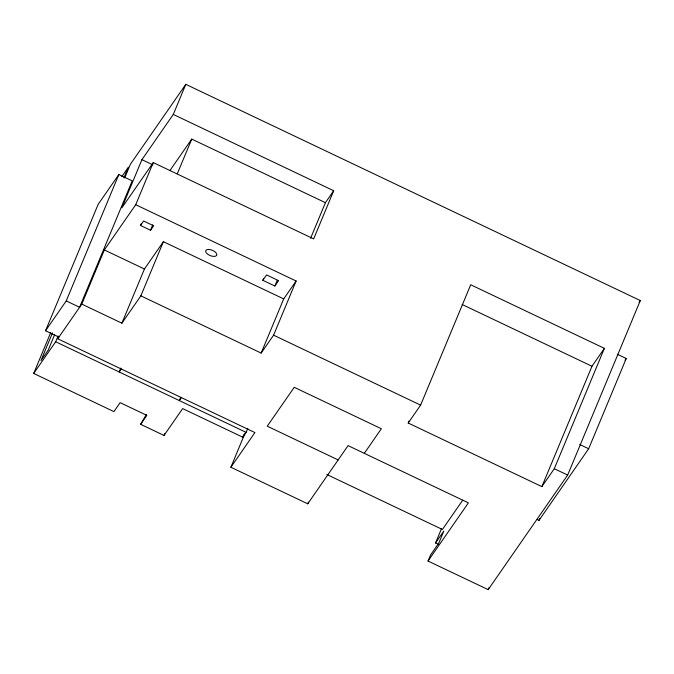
<?xml version="1.0" encoding="UTF-8"?>
<svg xmlns="http://www.w3.org/2000/svg" width="674" height="674" viewBox="0 0 674 674"><rect width="100%" height="100%" fill="white"/><g stroke="black" fill="none" stroke-linecap="round" stroke-linejoin="round"><path stroke-width="1.01" d="M45.537 330.749L98.143 204.365L118.843 174.532L132.205 180.885L79.599 307.268L66.237 300.907L45.537 330.749L58.908 337.101M247.771 428.496L246.162 432.371L242.809 437.207L182.654 408.596L164.026 435.446L140.639 424.317L146.848 415.369L120.115 402.648L113.906 411.603L33.7 373.447L50.651 332.729M52.513 332.813L40.946 360.598L48.225 350.092L54.602 334.776M66.237 300.907L118.843 174.532M33.7 373.447L55.681 341.76L58.099 335.938M123.881 177.902L128.321 167.236L121.792 176.655M124.741 177.826L130.394 164.254L185.813 84.351L640.3 300.553L567.651 475.077L488.187 589.649L428.032 561.038L468.388 502.855L348.079 445.624L307.732 503.807L230.87 467.242L254.915 432.573L57.745 338.778L58.554 336.84M57.745 338.778L81.798 304.109L104.344 249.944L135.71 204.711L153.251 162.586L313.654 238.891L333.697 190.742L173.285 114.437L141.919 159.671L121.876 207.819L153.251 162.586M173.285 114.437L185.813 84.351M140.504 225.487L143.604 221.013L153.63 225.782L150.529 230.255L140.504 225.487L141.254 223.684M150.529 230.255L152.779 224.846M177.313 173.757L191.745 139.088L325.416 202.68L333.697 190.742M81.798 304.109L121.893 323.183L144.438 269.019L163.394 241.688L283.703 298.919L296.122 281.016L135.71 204.711M121.893 323.183L140.849 295.852L163.394 241.688M120.789 368.08L119.172 371.964L121.244 368.981M164.026 435.446L164.835 433.517M180.539 397.66L179.326 400.583L181.39 397.593M262.843 280.3L266.567 274.933L278.598 280.654L274.874 286.02L262.843 280.3L263.627 278.404M274.874 286.02L277.233 280.35M140.849 295.852L261.158 353.083L283.703 298.919M310.588 238.31L325.416 202.68M261.158 353.083L273.577 335.18L296.122 281.016M242.809 437.207L243.996 434.359M230.87 467.242L244.991 433.306M307.732 503.807L308.448 502.088M408.2 423.028L420.61 405.125L470.713 284.765L604.384 348.357L554.289 468.716L541.871 486.62L408.2 423.028L409.008 421.09M428.032 561.038L430.534 555.022L438.816 543.084L443.829 531.045L435.547 542.983L438.311 544.297M435.547 542.983L441.462 528.77M488.187 589.649L488.995 587.711M541.871 486.62L591.974 366.26L604.384 348.357M537.22 519.519L538.998 520.362L539.807 518.424M538.998 520.362L588.663 448.758L626.239 358.484L617.333 354.246M140.639 424.317L146.393 414.443M169.831 170.682L191.745 139.088M364.305 453.341L381.358 428.748L294.235 387.306L267.258 426.195L338.163 459.929M462.752 500.159L442.414 529.478L326.839 474.504M639.104 302.272L640.3 300.553M625.042 360.211L626.239 358.484M462.094 304.471L591.974 366.26M141.919 159.671L152.981 164.936M579.758 444.52L588.663 448.758M104.344 249.944L144.438 269.019M273.577 335.18L420.61 405.125M554.289 468.716L567.651 475.077M55.681 341.76L246.162 432.371M216.573 255.48L215.537 256.196A5.948 2.856 22.6 0 1 206.278 252.826A5.948 2.856 22.6 0 1 210.709 249.751A5.948 2.856 22.6 0 1 216.573 255.48"/></g></svg>
